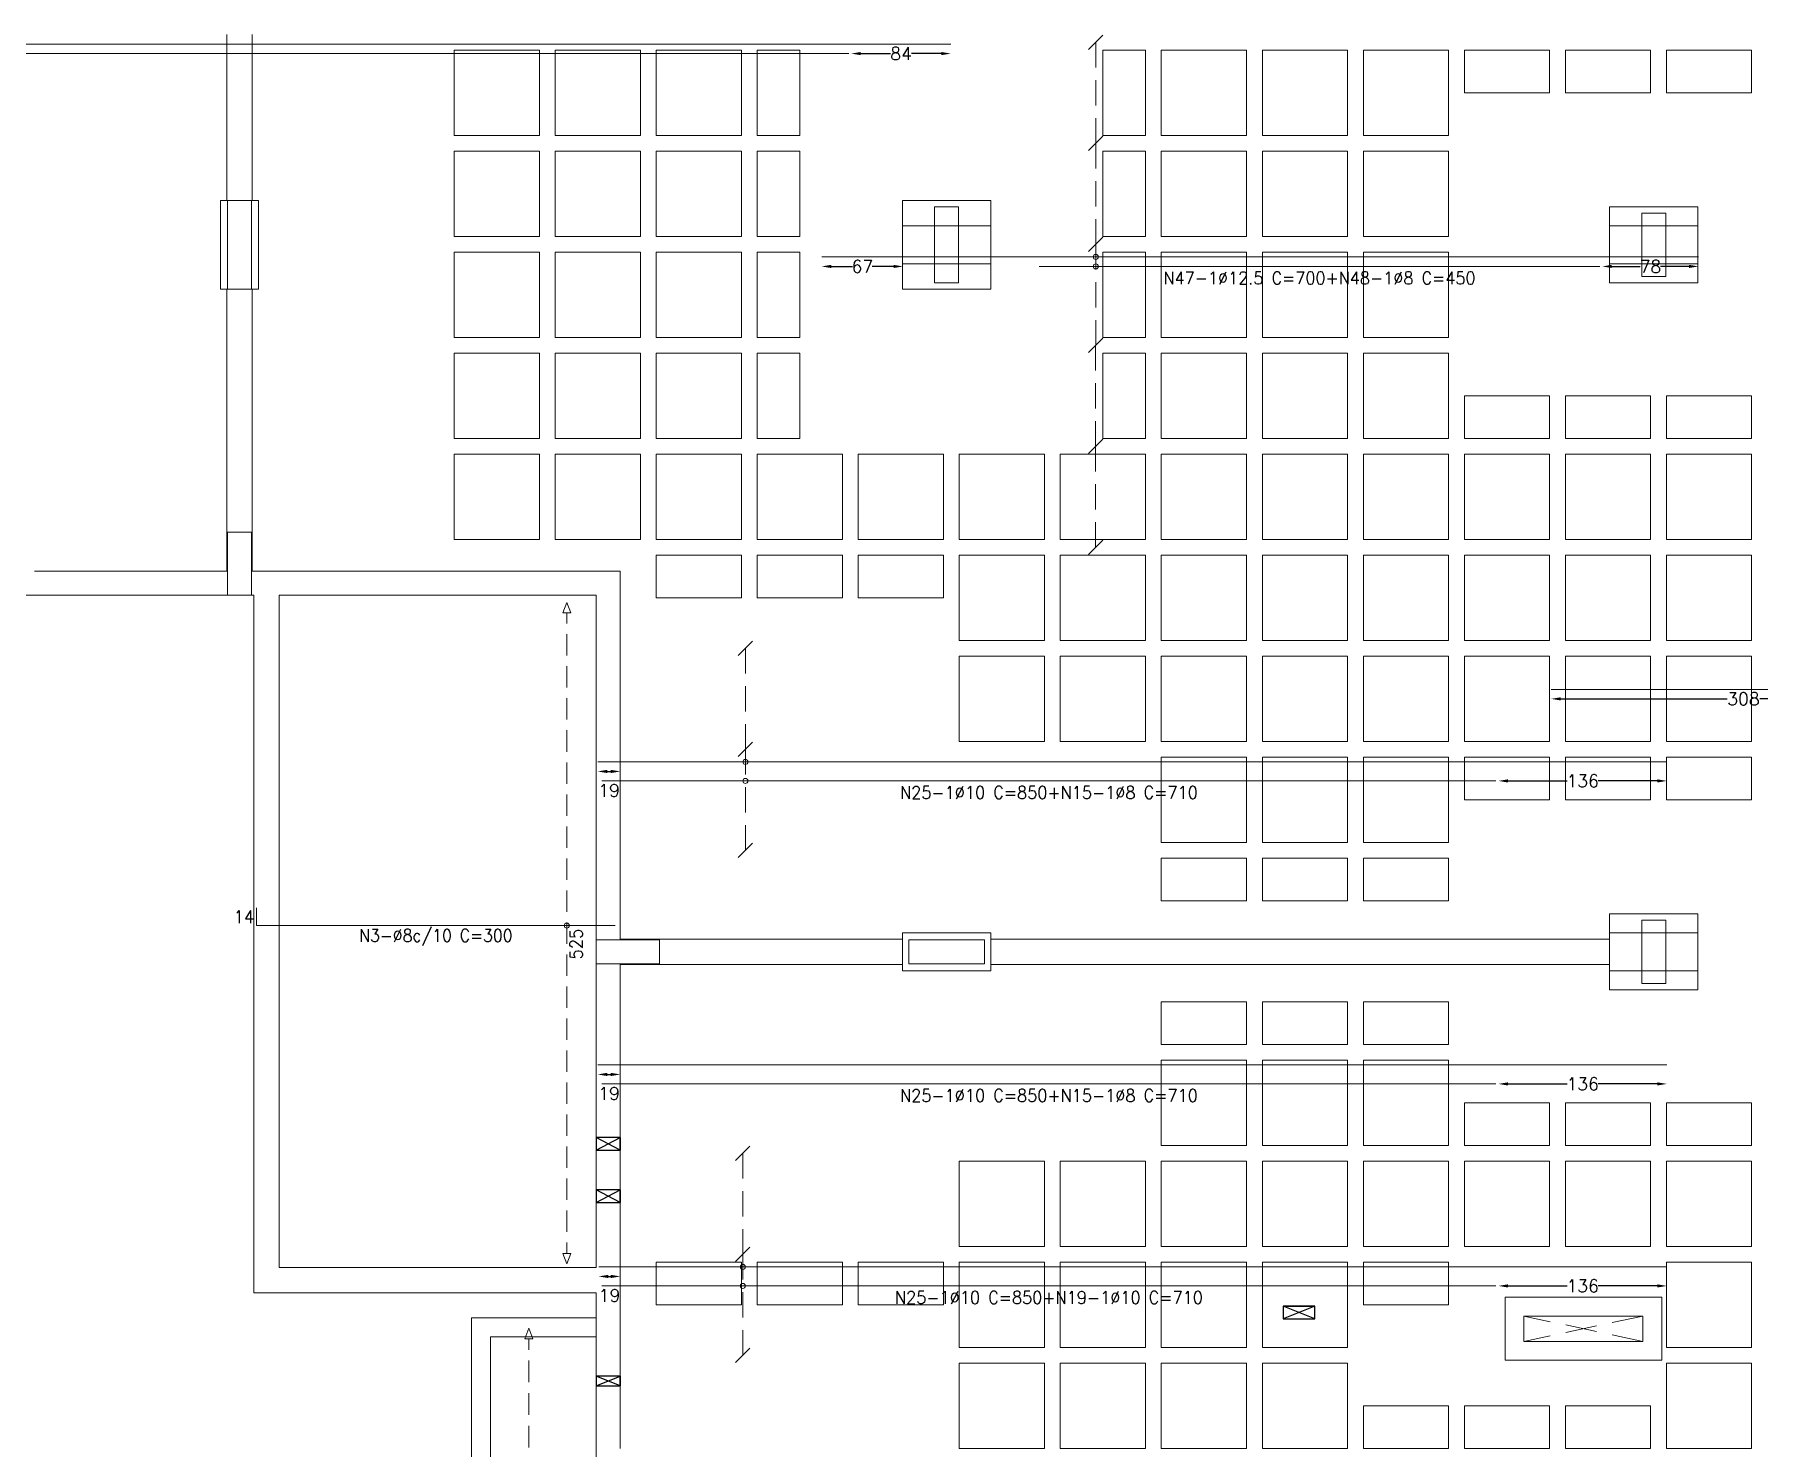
# Model space of a CAD drawing. Header units: millimetres. Extents: x -32 to 332, y -138 to 116.
# Drawn here: x 181.79 to 209.11, y 30.36 to 52.76 of the extents above; entities that cross this region are included whole.
import ezdxf
from ezdxf.enums import TextEntityAlignment as Align

# ---------------------------------------------------------------- set-up
doc = ezdxf.new("R2010")
doc.units = ezdxf.units.MM
doc.linetypes.add('TRAZO_HUECO', pattern=[0.75, 0.5, -0.25])
doc.layers.add('A-COT-01', color=9, linetype='Continuous')
doc.layers.add('FURAÇÃO', color=8, linetype='Continuous')
for name, color, linetype, lineweight in [('ARR_L_I_IG_DIST', 8, 'Continuous', 0), ('ARR_L_I_IG_LINHA', 2, 'Continuous', 0), ('ARR_L_I_IG_MARCA', 2, 'Continuous', 9), ('ARR_L_I_POSICAO', 4, 'Continuous', 9), ('ARR_LONG_INF', 6, 'Continuous', 15), ('ARR_LONG_INF_TXT', 1, 'Continuous', 9), ('consolo', 8, 'Continuous', 0), ('LJ_NERV_RETI', 8, 'Continuous', 9), ('LJ_SIMB_ABER', 8, 'Continuous', 0), ('PILAR_CONCRETO', 8, 'Continuous', 0), ('PILAR_CONCRETO_APOIADO', 8, 'Continuous', 0), ('VIG_FACES', 8, 'Continuous', 0)]:
    doc.layers.add(name, color=color, linetype=linetype, lineweight=lineweight)
doc.styles.add('CYPETXT_0.3_romans', font='romans.shx', dxfattribs={"height": 0.2})
doc.styles.add('CYPETXT_romans', font='romans.shx', dxfattribs={"height": 0.2})
doc.dimstyles.new('cype_arrow', dxfattribs={"dimtxt": 0.18, "dimasz": 0.15, "dimexe": 0.075, "dimexo": 0.075, "dimgap": 0, "dimtad": 0, "dimdec": 4, "dimzin": 0, "dimdsep": 46, "dimtxsty": 'CYPETXT_0.3_romans', "dimcen": 0.09, "dimadec": 0, "dimazin": 0, "dimtfac": 1, "dimtdec": 4, "dimtofl": 0, "dimtmove": 2, "dimatfit": 3, "dimfxl": 1, "dimtolj": 1, "dimtzin": 0, "dimarcsym": 0})

# ---------------------------------------------------------------- blocks, each defined once
blk = doc.blocks.new('Forma 2PvtoTipo')
at = {"layer": 'consolo', "color": 8}
for points in [[(603.103, 51.21), (601.703, 51.21), (601.703, 49.81), (603.103, 49.81)], [(614.303, 51.11), (612.903, 51.11), (612.903, 49.91), (614.303, 49.91)], [(614.303, 39.91), (612.903, 39.91), (612.903, 38.71), (614.303, 38.71)]]:
    blk.add_lwpolyline(points, close=True, dxfattribs=at)
at = {"layer": 'FURAÇÃO', "color": 8}
for points in [[(596.854, 36.168), (597.234, 36.168), (597.234, 36.368), (596.854, 36.368), (596.854, 36.168), (597.234, 36.368), (597.234, 36.168), (596.854, 36.368)], [(596.854, 35.341), (597.234, 35.341), (597.234, 35.541), (596.854, 35.541), (596.854, 35.341), (597.234, 35.541), (597.234, 35.341), (596.854, 35.541)], [(608.234, 33.498), (608.234, 33.698), (607.734, 33.698), (607.734, 33.498), (608.234, 33.498), (607.734, 33.698), (608.234, 33.698), (607.734, 33.498)], [(596.854, 32.437), (597.234, 32.437), (597.234, 32.587), (596.854, 32.587), (596.854, 32.437), (597.234, 32.587), (597.234, 32.437), (596.854, 32.587)]]:
    blk.add_lwpolyline(points, dxfattribs=at)
at = {"layer": 'LJ_NERV_RETI', "color": 8}
for points in [[(595.954, 52.243), (595.954, 53.593), (594.604, 53.593), (594.604, 52.243)], [(597.554, 52.243), (597.554, 53.593), (596.204, 53.593), (596.204, 52.243)], [(599.154, 52.243), (599.154, 53.593), (597.804, 53.593), (597.804, 52.243)], [(600.079, 52.243), (600.079, 53.593), (599.404, 53.593), (599.404, 52.243)], [(605.554, 52.243), (605.554, 53.593), (604.879, 53.593), (604.879, 52.243)], [(607.154, 52.243), (607.154, 53.593), (605.804, 53.593), (605.804, 52.243)], [(608.754, 52.243), (608.754, 53.593), (607.404, 53.593), (607.404, 52.243)], [(610.354, 52.243), (610.354, 53.593), (609.004, 53.593), (609.004, 52.243)], [(611.954, 52.918), (611.954, 53.593), (610.604, 53.593), (610.604, 52.918)], [(613.554, 52.918), (613.554, 53.593), (612.204, 53.593), (612.204, 52.918)], [(615.154, 52.918), (615.154, 53.593), (613.804, 53.593), (613.804, 52.918)], [(595.954, 50.643), (595.954, 51.993), (594.604, 51.993), (594.604, 50.643)], [(597.554, 50.643), (597.554, 51.993), (596.204, 51.993), (596.204, 50.643)], [(599.154, 50.643), (599.154, 51.993), (597.804, 51.993), (597.804, 50.643)], [(600.079, 50.643), (600.079, 51.993), (599.404, 51.993), (599.404, 50.643)], [(605.554, 50.643), (605.554, 51.993), (604.879, 51.993), (604.879, 50.643)], [(607.154, 50.643), (607.154, 51.993), (605.804, 51.993), (605.804, 50.643)], [(608.754, 50.643), (608.754, 51.993), (607.404, 51.993), (607.404, 50.643)], [(610.354, 50.643), (610.354, 51.993), (609.004, 51.993), (609.004, 50.643)], [(595.954, 49.043), (595.954, 50.393), (594.604, 50.393), (594.604, 49.043)], [(597.554, 49.043), (597.554, 50.393), (596.204, 50.393), (596.204, 49.043)], [(599.154, 49.043), (599.154, 50.393), (597.804, 50.393), (597.804, 49.043)], [(600.079, 49.043), (600.079, 50.393), (599.404, 50.393), (599.404, 49.043)], [(605.554, 49.043), (605.554, 50.393), (604.879, 50.393), (604.879, 49.043)], [(607.154, 49.043), (607.154, 50.393), (605.804, 50.393), (605.804, 49.043)], [(608.754, 49.043), (608.754, 50.393), (607.404, 50.393), (607.404, 49.043)], [(610.354, 49.043), (610.354, 50.393), (609.004, 50.393), (609.004, 49.043)], [(595.954, 47.443), (595.954, 48.793), (594.604, 48.793), (594.604, 47.443)], [(597.554, 47.443), (597.554, 48.793), (596.204, 48.793), (596.204, 47.443)], [(599.154, 47.443), (599.154, 48.793), (597.804, 48.793), (597.804, 47.443)], [(600.079, 47.443), (600.079, 48.793), (599.404, 48.793), (599.404, 47.443)], [(605.554, 47.443), (605.554, 48.793), (604.879, 48.793), (604.879, 47.443)], [(607.154, 47.443), (607.154, 48.793), (605.804, 48.793), (605.804, 47.443)], [(608.754, 47.443), (608.754, 48.793), (607.404, 48.793), (607.404, 47.443)], [(610.354, 47.443), (610.354, 48.793), (609.004, 48.793), (609.004, 47.443)], [(611.954, 47.443), (611.954, 48.118), (610.604, 48.118), (610.604, 47.443)], [(613.554, 47.443), (613.554, 48.118), (612.204, 48.118), (612.204, 47.443)], [(615.154, 47.443), (615.154, 48.118), (613.804, 48.118), (613.804, 47.443)], [(595.954, 45.843), (595.954, 47.193), (594.604, 47.193), (594.604, 45.843)], [(597.554, 45.843), (597.554, 47.193), (596.204, 47.193), (596.204, 45.843)], [(599.154, 45.843), (599.154, 47.193), (597.804, 47.193), (597.804, 45.843)], [(600.754, 45.843), (600.754, 47.193), (599.404, 47.193), (599.404, 45.843)], [(602.354, 45.843), (602.354, 47.193), (601.004, 47.193), (601.004, 45.843)], [(603.954, 45.843), (603.954, 47.193), (602.604, 47.193), (602.604, 45.843)], [(605.554, 45.843), (605.554, 47.193), (604.204, 47.193), (604.204, 45.843)], [(607.154, 45.843), (607.154, 47.193), (605.804, 47.193), (605.804, 45.843)], [(608.754, 45.843), (608.754, 47.193), (607.404, 47.193), (607.404, 45.843)], [(610.354, 45.843), (610.354, 47.193), (609.004, 47.193), (609.004, 45.843)], [(611.954, 45.843), (611.954, 47.193), (610.604, 47.193), (610.604, 45.843)], [(613.554, 45.843), (613.554, 47.193), (612.204, 47.193), (612.204, 45.843)], [(615.154, 45.843), (615.154, 47.193), (613.804, 47.193), (613.804, 45.843)], [(599.154, 44.918), (599.154, 45.593), (597.804, 45.593), (597.804, 44.918)], [(600.754, 44.918), (600.754, 45.593), (599.404, 45.593), (599.404, 44.918)], [(602.354, 44.918), (602.354, 45.593), (601.004, 45.593), (601.004, 44.918)], [(603.954, 44.243), (603.954, 45.593), (602.604, 45.593), (602.604, 44.243)], [(605.554, 44.243), (605.554, 45.593), (604.204, 45.593), (604.204, 44.243)], [(607.154, 44.243), (607.154, 45.593), (605.804, 45.593), (605.804, 44.243)], [(608.754, 44.243), (608.754, 45.593), (607.404, 45.593), (607.404, 44.243)], [(610.354, 44.243), (610.354, 45.593), (609.004, 45.593), (609.004, 44.243)], [(611.954, 44.243), (611.954, 45.593), (610.604, 45.593), (610.604, 44.243)], [(613.554, 44.243), (613.554, 45.593), (612.204, 45.593), (612.204, 44.243)], [(615.154, 44.243), (615.154, 45.593), (613.804, 45.593), (613.804, 44.243)], [(603.954, 42.643), (603.954, 43.993), (602.604, 43.993), (602.604, 42.643)], [(605.554, 42.643), (605.554, 43.993), (604.204, 43.993), (604.204, 42.643)], [(607.154, 42.643), (607.154, 43.993), (605.804, 43.993), (605.804, 42.643)], [(608.754, 42.643), (608.754, 43.993), (607.404, 43.993), (607.404, 42.643)], [(610.354, 42.643), (610.354, 43.993), (609.004, 43.993), (609.004, 42.643)], [(611.954, 42.643), (611.954, 43.993), (610.604, 43.993), (610.604, 42.643)], [(613.554, 42.643), (613.554, 43.993), (612.204, 43.993), (612.204, 42.643)], [(615.154, 42.643), (615.154, 43.993), (613.804, 43.993), (613.804, 42.643)], [(607.154, 41.043), (607.154, 42.393), (605.804, 42.393), (605.804, 41.043)], [(608.754, 41.043), (608.754, 42.393), (607.404, 42.393), (607.404, 41.043)], [(610.354, 41.043), (610.354, 42.393), (609.004, 42.393), (609.004, 41.043)], [(611.954, 41.718), (611.954, 42.393), (610.604, 42.393), (610.604, 41.718)], [(613.554, 41.718), (613.554, 42.393), (612.204, 42.393), (612.204, 41.718)], [(615.154, 41.718), (615.154, 42.393), (613.804, 42.393), (613.804, 41.718)], [(607.154, 40.118), (607.154, 40.793), (605.804, 40.793), (605.804, 40.118)], [(608.754, 40.118), (608.754, 40.793), (607.404, 40.793), (607.404, 40.118)], [(610.354, 40.118), (610.354, 40.793), (609.004, 40.793), (609.004, 40.118)], [(607.154, 37.843), (607.154, 38.518), (605.804, 38.518), (605.804, 37.843)], [(608.754, 37.843), (608.754, 38.518), (607.404, 38.518), (607.404, 37.843)], [(610.354, 37.843), (610.354, 38.518), (609.004, 38.518), (609.004, 37.843)], [(607.154, 36.243), (607.154, 37.593), (605.804, 37.593), (605.804, 36.243)], [(608.754, 36.243), (608.754, 37.593), (607.404, 37.593), (607.404, 36.243)], [(610.354, 36.243), (610.354, 37.593), (609.004, 37.593), (609.004, 36.243)], [(611.954, 36.243), (611.954, 36.918), (610.604, 36.918), (610.604, 36.243)], [(613.554, 36.243), (613.554, 36.918), (612.204, 36.918), (612.204, 36.243)], [(615.154, 36.243), (615.154, 36.918), (613.804, 36.918), (613.804, 36.243)], [(603.954, 34.643), (603.954, 35.993), (602.604, 35.993), (602.604, 34.643)], [(605.554, 34.643), (605.554, 35.993), (604.204, 35.993), (604.204, 34.643)], [(607.154, 34.643), (607.154, 35.993), (605.804, 35.993), (605.804, 34.643)], [(608.754, 34.643), (608.754, 35.993), (607.404, 35.993), (607.404, 34.643)], [(610.354, 34.643), (610.354, 35.993), (609.004, 35.993), (609.004, 34.643)], [(611.954, 34.643), (611.954, 35.993), (610.604, 35.993), (610.604, 34.643)], [(613.554, 34.643), (613.554, 35.993), (612.204, 35.993), (612.204, 34.643)], [(615.154, 34.643), (615.154, 35.993), (613.804, 35.993), (613.804, 34.643)], [(599.154, 33.718), (599.154, 34.393), (597.804, 34.393), (597.804, 33.718)], [(600.754, 33.718), (600.754, 34.393), (599.404, 34.393), (599.404, 33.718)], [(602.354, 33.718), (602.354, 34.393), (601.004, 34.393), (601.004, 33.718)], [(603.954, 33.043), (603.954, 34.393), (602.604, 34.393), (602.604, 33.043)], [(605.554, 33.043), (605.554, 34.393), (604.204, 34.393), (604.204, 33.043)], [(607.154, 33.043), (607.154, 34.393), (605.804, 34.393), (605.804, 33.043)], [(608.754, 33.043), (608.754, 34.393), (607.404, 34.393), (607.404, 33.043)], [(610.354, 33.718), (610.354, 34.393), (609.004, 34.393), (609.004, 33.718)], [(615.154, 33.043), (615.154, 34.393), (613.804, 34.393), (613.804, 33.043)], [(603.954, 31.443), (603.954, 32.793), (602.604, 32.793), (602.604, 31.443)], [(605.554, 31.443), (605.554, 32.793), (604.204, 32.793), (604.204, 31.443)], [(607.154, 31.443), (607.154, 32.793), (605.804, 32.793), (605.804, 31.443)], [(608.754, 31.443), (608.754, 32.793), (607.404, 32.793), (607.404, 31.443)], [(615.154, 31.443), (615.154, 32.793), (613.804, 32.793), (613.804, 31.443)], [(610.354, 31.443), (610.354, 32.118), (609.004, 32.118), (609.004, 31.443)], [(611.954, 31.443), (611.954, 32.118), (610.604, 32.118), (610.604, 31.443)], [(613.554, 31.443), (613.554, 32.118), (612.204, 32.118), (612.204, 31.443)]]:
    blk.add_lwpolyline(points, close=True, dxfattribs=at)
at = {"layer": 'LJ_SIMB_ABER', "color": 8, "linetype": 'TRAZO_HUECO'}
for p, q in [((613.433, 33.54), (611.548, 33.14)), ((613.433, 33.14), (611.548, 33.54))]:
    blk.add_line(p, q, dxfattribs=at)
at = {"layer": 'PILAR_CONCRETO', "color": 8}
for points in [[(590.903, 49.81), (591.503, 49.81), (591.503, 51.21), (590.903, 51.21), (590.903, 49.81)], [(591.013, 49.81), (591.393, 49.81), (591.393, 51.21), (591.013, 51.21), (591.013, 49.81)], [(602.213, 49.91), (602.593, 49.91), (602.593, 51.11), (602.213, 51.11), (602.213, 49.91)], [(613.413, 50.01), (613.793, 50.01), (613.793, 51.01), (613.413, 51.01), (613.413, 50.01)], [(601.703, 50.21), (603.103, 50.21), (603.103, 50.81), (601.703, 50.81), (601.703, 50.21)], [(612.903, 50.21), (614.303, 50.21), (614.303, 50.81), (612.903, 50.81), (612.903, 50.21)], [(591.013, 44.96), (591.393, 44.96), (591.393, 45.96), (591.013, 45.96), (591.013, 44.96)], [(613.413, 38.81), (613.793, 38.81), (613.793, 39.81), (613.413, 39.81), (613.413, 38.81)], [(596.854, 39.12), (597.854, 39.12), (597.854, 39.5), (596.854, 39.5), (596.854, 39.12)], [(601.703, 39.01), (603.103, 39.01), (603.103, 39.61), (601.703, 39.61), (601.703, 39.01)], [(601.803, 39.12), (603.003, 39.12), (603.003, 39.5), (601.803, 39.5), (601.803, 39.12)], [(612.903, 39.01), (614.303, 39.01), (614.303, 39.61), (612.903, 39.61), (612.903, 39.01)]]:
    blk.add_lwpolyline(points, close=True, dxfattribs=at)
at = {"layer": 'PILAR_CONCRETO_APOIADO', "color": 8}
for points in [[(602.213, 49.91), (602.593, 49.91), (602.593, 51.11), (602.213, 51.11), (602.213, 49.91)], [(613.413, 50.01), (613.793, 50.01), (613.793, 51.01), (613.413, 51.01), (613.413, 50.01)], [(591.013, 44.96), (591.393, 44.96), (591.393, 45.96), (591.013, 45.96), (591.013, 44.96)], [(613.413, 38.81), (613.793, 38.81), (613.793, 39.81), (613.413, 39.81), (613.413, 38.81)], [(596.854, 39.12), (597.854, 39.12), (597.854, 39.5), (596.854, 39.5), (596.854, 39.12)]]:
    blk.add_lwpolyline(points, close=True, dxfattribs=at)
at = {"layer": 'VIG_FACES', "color": 8}
for p, q in [((591.003, 51.21), (591.003, 53.842)), ((591.403, 51.21), (591.403, 53.842)), ((591.003, 49.81), (591.003, 45.34)), ((591.403, 49.81), (591.403, 45.34)), ((587.955, 45.34), (591.003, 45.34)), ((591.403, 45.34), (594.603, 45.34)), ((594.605, 45.34), (597.234, 45.34)), ((597.234, 45.34), (597.234, 42.644)), ((580.193, 44.96), (591.013, 44.96)), ((591.393, 44.96), (591.43, 44.96)), ((591.43, 33.91), (591.43, 44.96)), ((591.83, 44.96), (596.854, 44.96)), ((591.83, 34.31), (591.83, 44.96)), ((596.854, 44.96), (596.854, 39.5)), ((597.234, 42.642), (597.234, 39.51)), ((597.234, 39.51), (599.403, 39.51)), ((599.405, 39.51), (600.078, 39.51)), ((600.08, 39.51), (601.703, 39.51)), ((603.103, 39.51), (605.803, 39.51)), ((605.805, 39.51), (611.278, 39.51)), ((611.28, 39.51), (612.903, 39.51)), ((596.854, 39.12), (596.854, 34.31)), ((597.234, 39.11), (597.234, 35.994)), ((597.234, 39.11), (599.403, 39.11)), ((599.405, 39.11), (600.078, 39.11)), ((600.08, 39.11), (601.703, 39.11)), ((603.103, 39.11), (605.803, 39.11)), ((605.805, 39.11), (611.278, 39.11)), ((611.28, 39.11), (612.903, 39.11)), ((597.234, 35.992), (597.234, 31.444)), ((591.83, 34.31), (596.854, 34.31)), ((591.43, 33.91), (596.854, 33.91)), ((596.854, 33.91), (596.854, 33.511)), ((611.248, 32.84), (611.248, 33.84)), ((611.248, 33.84), (613.733, 33.84)), ((613.733, 33.84), (613.733, 32.84)), ((594.879, 28.31), (594.879, 33.51)), ((594.879, 33.51), (596.854, 33.51)), ((596.854, 33.509), (596.854, 28.311)), ((611.548, 33.14), (611.548, 33.54)), ((611.548, 33.54), (613.433, 33.54)), ((613.433, 33.54), (613.433, 33.14)), ((595.179, 28.61), (595.179, 33.21)), ((595.179, 33.21), (596.854, 33.21)), ((613.433, 33.14), (611.548, 33.14)), ((613.733, 32.84), (611.248, 32.84))]:
    blk.add_line(p, q, dxfattribs=at)
blk = doc.blocks.new('*D193')
at = {"layer": 'ARR_L_I_POSICAO', "color": 0, "lineweight": -2, "transparency": 16777216}
for p, q in [((205.961, 42.239), (208.599, 42.239)), ((211.752, 42.239), (209.114, 42.239))]:
    blk.add_line(p, q, dxfattribs=at)
at = {"layer": 'ARR_L_I_POSICAO', "color": 0, "transparency": 16777216}
for points in [[(205.961, 42.264), (205.961, 42.214), (205.811, 42.239)], [(211.752, 42.264), (211.752, 42.214), (211.902, 42.239)]]:
    blk.add_solid(points, dxfattribs=at)
at = {"layer": 'DEFPOINTS', "color": 0, "transparency": 16777216}
for p in [(205.811, 42.239), (211.902, 42.239), (211.902, 42.239)]:
    blk.add_point(p, dxfattribs=at)
at = {"layer": 'ARR_L_I_POSICAO', "color": 0, "transparency": 16777216, "insert": (208.857, 42.239), "char_height": 0.2, "attachment_point": 5, "style": 'CYPETXT_0.3_romans'}
blk.add_mtext('\\A1;308', dxfattribs=at)
blk = doc.blocks.new('*D205')
at = {"layer": 'ARR_L_I_POSICAO', "color": 0, "lineweight": -2, "transparency": 16777216}
for p, q in [((194.874, 52.461), (195.346, 52.461)), ((196.151, 52.461), (195.679, 52.461))]:
    blk.add_line(p, q, dxfattribs=at)
at = {"layer": 'ARR_L_I_POSICAO', "color": 0, "transparency": 16777216}
for points in [[(194.874, 52.486), (194.874, 52.436), (194.724, 52.461)], [(196.151, 52.486), (196.151, 52.436), (196.301, 52.461)]]:
    blk.add_solid(points, dxfattribs=at)
at = {"layer": 'DEFPOINTS', "color": 0, "transparency": 16777216}
for p in [(194.724, 52.461), (196.301, 52.461), (196.301, 52.461)]:
    blk.add_point(p, dxfattribs=at)
at = {"layer": 'ARR_L_I_POSICAO', "color": 0, "transparency": 16777216, "insert": (195.513, 52.461), "char_height": 0.2, "attachment_point": 5, "style": 'CYPETXT_0.3_romans'}
blk.add_mtext('\\A1;84', dxfattribs=at)
blk = doc.blocks.new('*D217')
at = {"layer": 'ARR_L_I_POSICAO', "color": 0, "lineweight": -2, "transparency": 16777216}
for p, q in [((194.407, 49.089), (194.744, 49.089)), ((195.395, 49.089), (195.058, 49.089))]:
    blk.add_line(p, q, dxfattribs=at)
at = {"layer": 'ARR_L_I_POSICAO', "color": 0, "transparency": 16777216}
for points in [[(194.407, 49.114), (194.407, 49.064), (194.257, 49.089)], [(195.395, 49.114), (195.395, 49.064), (195.545, 49.089)]]:
    blk.add_solid(points, dxfattribs=at)
at = {"layer": 'DEFPOINTS', "color": 0, "transparency": 16777216}
for p in [(194.257, 49.089), (195.545, 49.089), (195.545, 49.089)]:
    blk.add_point(p, dxfattribs=at)
at = {"layer": 'ARR_L_I_POSICAO', "color": 0, "transparency": 16777216, "insert": (194.901, 49.089), "char_height": 0.2, "attachment_point": 5, "rotation": 0.0002, "style": 'CYPETXT_0.3_romans'}
blk.add_mtext('\\A1;67', dxfattribs=at)
blk = doc.blocks.new('*D218')
at = {"layer": 'ARR_L_I_POSICAO', "color": 0, "lineweight": -2, "transparency": 16777216}
for p, q in [((206.771, 49.089), (207.221, 49.089)), ((207.995, 49.089), (207.545, 49.089))]:
    blk.add_line(p, q, dxfattribs=at)
at = {"layer": 'ARR_L_I_POSICAO', "color": 0, "transparency": 16777216}
for points in [[(206.771, 49.114), (206.771, 49.064), (206.621, 49.089)], [(207.995, 49.114), (207.995, 49.064), (208.145, 49.089)]]:
    blk.add_solid(points, dxfattribs=at)
at = {"layer": 'DEFPOINTS', "color": 0, "transparency": 16777216}
for p in [(206.621, 49.089), (208.145, 49.089), (208.145, 49.089)]:
    blk.add_point(p, dxfattribs=at)
at = {"layer": 'ARR_L_I_POSICAO', "color": 0, "transparency": 16777216, "insert": (207.383, 49.089), "char_height": 0.2, "attachment_point": 5, "style": 'CYPETXT_0.3_romans'}
blk.add_mtext('\\A1;78', dxfattribs=at)
blk = doc.blocks.new('*D37')
at = {"layer": 'ARR_L_I_POSICAO', "color": 0, "lineweight": -2, "transparency": 16777216}
blk.add_line((190.874, 33.089), (190.915, 33.089), dxfattribs=at)
at = {"layer": 'ARR_L_I_POSICAO', "color": 0, "transparency": 16777216}
for points in [[(190.874, 33.114), (190.874, 33.064), (190.724, 33.089)], [(190.915, 33.114), (190.915, 33.064), (191.065, 33.089)]]:
    blk.add_solid(points, dxfattribs=at)
at = {"layer": 'DEFPOINTS', "color": 0, "transparency": 16777216}
for p in [(190.724, 33.089), (191.065, 33.089), (191.065, 33.089)]:
    blk.add_point(p, dxfattribs=at)
at = {"layer": 'ARR_L_I_POSICAO', "color": 0, "transparency": 16777216, "insert": (190.895, 32.789), "char_height": 0.2, "attachment_point": 5, "rotation": 0.0009, "style": 'CYPETXT_0.3_romans'}
blk.add_mtext('\\A1;19', dxfattribs=at)
blk = doc.blocks.new('*D38')
at = {"layer": 'ARR_L_I_POSICAO', "color": 0, "lineweight": -2, "transparency": 16777216}
for p, q in [((205.126, 32.939), (206.067, 32.939)), ((207.494, 32.939), (206.553, 32.939))]:
    blk.add_line(p, q, dxfattribs=at)
at = {"layer": 'ARR_L_I_POSICAO', "color": 0, "transparency": 16777216}
for points in [[(205.126, 32.964), (205.126, 32.914), (204.976, 32.939)], [(207.494, 32.964), (207.494, 32.914), (207.644, 32.939)]]:
    blk.add_solid(points, dxfattribs=at)
at = {"layer": 'DEFPOINTS', "color": 0, "transparency": 16777216}
for p in [(204.976, 32.939), (207.644, 32.939), (207.644, 32.939)]:
    blk.add_point(p, dxfattribs=at)
at = {"layer": 'ARR_L_I_POSICAO', "color": 0, "transparency": 16777216, "insert": (206.31, 32.939), "char_height": 0.2, "attachment_point": 5, "style": 'CYPETXT_0.3_romans'}
blk.add_mtext('\\A1;136', dxfattribs=at)
blk = doc.blocks.new('*D39')
at = {"layer": 'ARR_L_I_POSICAO', "color": 0, "lineweight": -2, "transparency": 16777216}
blk.add_line((190.859, 36.289), (190.915, 36.289), dxfattribs=at)
at = {"layer": 'ARR_L_I_POSICAO', "color": 0, "transparency": 16777216}
for points in [[(190.859, 36.314), (190.859, 36.264), (190.709, 36.289)], [(190.915, 36.314), (190.915, 36.264), (191.065, 36.289)]]:
    blk.add_solid(points, dxfattribs=at)
at = {"layer": 'DEFPOINTS', "color": 0, "transparency": 16777216}
for p in [(190.709, 36.289), (191.065, 36.289), (191.065, 36.289)]:
    blk.add_point(p, dxfattribs=at)
at = {"layer": 'ARR_L_I_POSICAO', "color": 0, "transparency": 16777216, "insert": (190.887, 35.989), "char_height": 0.2, "attachment_point": 5, "rotation": 359.9989, "style": 'CYPETXT_0.3_romans'}
blk.add_mtext('\\A1;19', dxfattribs=at)
blk = doc.blocks.new('*D40')
at = {"layer": 'ARR_L_I_POSICAO', "color": 0, "lineweight": -2, "transparency": 16777216}
for p, q in [((205.126, 36.139), (206.067, 36.139)), ((207.494, 36.139), (206.553, 36.139))]:
    blk.add_line(p, q, dxfattribs=at)
at = {"layer": 'ARR_L_I_POSICAO', "color": 0, "transparency": 16777216}
for points in [[(205.126, 36.164), (205.126, 36.114), (204.976, 36.139)], [(207.494, 36.164), (207.494, 36.114), (207.644, 36.139)]]:
    blk.add_solid(points, dxfattribs=at)
at = {"layer": 'DEFPOINTS', "color": 0, "transparency": 16777216}
for p in [(204.976, 36.139), (207.644, 36.139), (207.644, 36.139)]:
    blk.add_point(p, dxfattribs=at)
at = {"layer": 'ARR_L_I_POSICAO', "color": 0, "transparency": 16777216, "insert": (206.31, 36.139), "char_height": 0.2, "attachment_point": 5, "style": 'CYPETXT_0.3_romans'}
blk.add_mtext('\\A1;136', dxfattribs=at)
blk = doc.blocks.new('*D41')
at = {"layer": 'ARR_L_I_POSICAO', "color": 0, "lineweight": -2, "transparency": 16777216}
blk.add_line((190.859, 41.089), (190.915, 41.089), dxfattribs=at)
at = {"layer": 'ARR_L_I_POSICAO', "color": 0, "transparency": 16777216}
for points in [[(190.859, 41.114), (190.859, 41.064), (190.709, 41.089)], [(190.915, 41.114), (190.915, 41.064), (191.065, 41.089)]]:
    blk.add_solid(points, dxfattribs=at)
at = {"layer": 'DEFPOINTS', "color": 0, "transparency": 16777216}
for p in [(190.709, 41.089), (191.065, 41.089), (191.065, 41.089)]:
    blk.add_point(p, dxfattribs=at)
at = {"layer": 'ARR_L_I_POSICAO', "color": 0, "transparency": 16777216, "insert": (190.887, 40.789), "char_height": 0.2, "attachment_point": 5, "rotation": 0.0008, "style": 'CYPETXT_0.3_romans'}
blk.add_mtext('\\A1;19', dxfattribs=at)
blk = doc.blocks.new('*D42')
at = {"layer": 'ARR_L_I_POSICAO', "color": 0, "lineweight": -2, "transparency": 16777216}
for p, q in [((205.126, 40.939), (206.067, 40.939)), ((207.494, 40.939), (206.553, 40.939))]:
    blk.add_line(p, q, dxfattribs=at)
at = {"layer": 'ARR_L_I_POSICAO', "color": 0, "transparency": 16777216}
for points in [[(205.126, 40.964), (205.126, 40.914), (204.976, 40.939)], [(207.494, 40.964), (207.494, 40.914), (207.644, 40.939)]]:
    blk.add_solid(points, dxfattribs=at)
at = {"layer": 'DEFPOINTS', "color": 0, "transparency": 16777216}
for p in [(204.976, 40.939), (207.644, 40.939), (207.644, 40.939)]:
    blk.add_point(p, dxfattribs=at)
at = {"layer": 'ARR_L_I_POSICAO', "color": 0, "transparency": 16777216, "insert": (206.31, 40.939), "char_height": 0.2, "attachment_point": 5, "style": 'CYPETXT_0.3_romans'}
blk.add_mtext('\\A1;136', dxfattribs=at)

msp = doc.modelspace()

# ---------------------------------------------------------------- linework, layer by layer
at = {"layer": 'ARR_L_I_IG_LINHA'}
for p, q in [((198.59786, 52.23912), (198.59805, 52.63912)), ((198.59758, 51.63912), (198.59777, 52.03912)), ((198.59711, 50.63912), (198.59749, 51.43912)), ((198.59683, 50.03912), (198.59702, 50.43912)), ((198.59637, 49.03912), (198.59674, 49.83912)), ((198.59608, 48.43912), (198.59627, 48.83912)), ((198.59562, 47.43912), (198.59599, 48.23912)), ((198.59533, 46.83912), (198.59552, 47.23912)), ((198.59487, 45.83912), (198.59524, 46.63912)), ((198.59458, 45.23912), (198.59477, 45.63912)), ((198.5943, 44.63912), (198.59449, 45.03912)), ((193.04665, 42.63912), (193.04665, 43.03912)), ((193.04665, 42.03912), (193.04665, 42.43912)), ((193.04665, 41.03912), (193.04665, 41.83912)), ((193.04665, 40.43912), (193.04665, 40.83912)), ((193.04665, 39.83912), (193.04665, 40.23912)), ((193.00615, 34.63912), (193.00615, 35.03912)), ((193.00615, 34.03912), (193.00615, 34.43912)), ((193.00615, 33.03912), (193.00615, 33.83912)), ((193.00615, 32.43912), (193.00615, 32.83912)), ((193.00615, 31.83912), (193.00615, 32.23912))]:
    msp.add_line(p, q, dxfattribs=at)
for points in [[(190.21759, 43.60031), (190.15509, 43.60031), (190.21759, 43.76781), (190.28009, 43.60031), (190.21759, 43.60031)], [(190.21759, 33.45531), (190.28009, 33.45531), (190.21759, 33.28781), (190.15509, 33.45531), (190.21759, 33.45531)], [(189.6183, 32.10031), (189.5558, 32.10031), (189.6183, 32.26781), (189.6808, 32.10031), (189.6183, 32.10031)]]:
    msp.add_lwpolyline(points, close=True, dxfattribs=at)
for points in [[(190.21759, 43.43123), (190.21759, 43.60031)], [(190.21759, 42.92398), (190.21759, 43.26214)], [(190.21759, 42.41673), (190.21759, 42.75489)], [(190.21759, 41.90948), (190.21759, 42.24764)], [(190.21759, 41.40223), (190.21759, 41.74039)], [(190.21759, 40.89498), (190.21759, 41.23314)], [(190.21759, 40.38773), (190.21759, 40.72589)], [(190.21759, 39.88048), (190.21759, 40.21864)], [(190.21759, 39.37323), (190.21759, 39.71139)], [(190.21759, 38.86598), (190.21759, 39.20414)], [(190.21759, 38.35873), (190.21759, 38.69689)], [(190.21759, 37.85148), (190.21759, 38.18964)], [(190.21759, 37.34423), (190.21759, 37.68239)], [(190.21759, 36.83698), (190.21759, 37.17514)], [(190.21759, 36.32973), (190.21759, 36.66789)], [(190.21759, 35.82248), (190.21759, 36.16064)], [(190.21759, 35.31523), (190.21759, 35.65339)], [(190.21759, 34.80798), (190.21759, 35.14614)], [(190.21759, 34.30073), (190.21759, 34.63889)], [(190.21759, 33.79348), (190.21759, 34.13164)], [(190.21759, 33.45531), (190.21759, 33.62439)], [(189.6183, 31.92827), (189.6183, 32.10031)], [(189.6183, 31.41216), (189.6183, 31.75623)], [(189.6183, 30.89605), (189.6183, 31.24012)], [(189.6183, 30.37994), (189.6183, 30.72401)]]:
    msp.add_lwpolyline(points, dxfattribs=at)
for centre in [(198.59646, 49.23911), (198.59639, 49.08911), (193.04665, 41.23911), (193.04665, 40.93911), (190.21759, 38.64781), (193.00615, 33.23911), (193.00615, 32.93911)]:
    msp.add_circle(centre, 0.04, dxfattribs=at)
at = {"layer": 'ARR_L_I_IG_MARCA'}
for p, q in [((198.71124, 52.75221), (198.48486, 52.52604)), ((198.71049, 51.1522), (198.48411, 50.92603)), ((198.70974, 49.55219), (198.48336, 49.32603)), ((198.70899, 47.9522), (198.48261, 47.72603)), ((198.70824, 46.3522), (198.48186, 46.12603)), ((198.70749, 44.75221), (198.48111, 44.52604)), ((193.15979, 43.15225), (192.93351, 42.92598)), ((193.15979, 41.55225), (192.93351, 41.32597)), ((193.15979, 39.95226), (192.93351, 39.72598)), ((193.11929, 35.15225), (192.89301, 34.92598)), ((193.11929, 33.55225), (192.89301, 33.32597)), ((193.11929, 31.95226), (192.89301, 31.72598))]:
    msp.add_line(p, q, dxfattribs=at)
at = {"layer": 'ARR_LONG_INF'}
for points in [[(172.44109, 52.61059), (196.30109, 52.61059)], [(175.30409, 52.46059), (194.68409, 52.46059)], [(194.25709, 49.23911), (208.14509, 49.23911)], [(197.70134, 49.08911), (206.58134, 49.08911)], [(205.81109, 42.38912), (229.67109, 42.38912)], [(190.70909, 41.23911), (207.64409, 41.23911)], [(190.77565, 40.93911), (204.93565, 40.93911)], [(185.30509, 38.92781), (185.30509, 38.64781), (190.98509, 38.64781)], [(190.70909, 36.43912), (207.64409, 36.43912)], [(190.77565, 36.13912), (204.93565, 36.13912)], [(190.72409, 33.23911), (207.64409, 33.23911)], [(190.77565, 32.93911), (204.93565, 32.93911)]]:
    msp.add_lwpolyline(points, dxfattribs=at)

# ---------------------------------------------------------------- block references
at = {"layer": 'A-COT-01', "color": 1}
msp.add_blockref('Forma 2PvtoTipo', (-406.16805, -1.07881), dxfattribs=at)

# ---------------------------------------------------------------- texts
at = {"layer": 'ARR_L_I_IG_DIST', "style": 'CYPETXT_romans', "width": 0.895263}
msp.add_text('525', height=0.2, rotation=90, dxfattribs=at).set_placement((190.46759, 38.11181), (190.46759, 38.59781), align=Align.FIT)
at = {"layer": 'ARR_LONG_INF_TXT', "style": 'CYPETXT_romans'}
for s, width, p, p2 in [('N47-1%%c12.5 C=700+N48-1%%c8 C=450', 0.833258, (199.66934, 48.80578), (204.61334, 48.80578)), ('N25-1%%c10 C=850+N15-1%%c8 C=710', 0.835042, (195.49765, 40.65578), (200.21365, 40.65578)), ('14', 0.895263, (184.94109, 38.68781), (185.26509, 38.68781)), ('N3-%%c8c/10 C=300', 0.817788, (186.93009, 38.39114), (189.36009, 38.39114)), ('N25-1%%c10 C=850+N15-1%%c8 C=710', 0.835042, (195.49765, 35.85579), (200.21365, 35.85579)), ('N25-1%%c10 C=850+N19-1%%c10 C=710', 0.835546, (195.41665, 32.65578), (200.29465, 32.65578))]:
    msp.add_text(s, height=0.2, dxfattribs=dict(at, width=width)).set_placement(p, p2, align=Align.FIT)

# ---------------------------------------------------------------- dimensions: what is measured, and where the dimension line sits
at = {"layer": 'ARR_L_I_POSICAO'}
for p1, p2, text, picture, middle in [((194.72409, 52.46059), (196.30109, 52.46059), '84', '*D205', (195.51259, 52.46059)), ((194.25709, 49.08911), (195.54509, 49.08911), '67', '*D217', (194.90109, 49.08911)), ((206.62134, 49.08911), (208.14509, 49.08911), '78', '*D218', (207.38321, 49.08911)), ((205.81109, 42.23912), (211.90209, 42.23912), '308', '*D193', (208.85659, 42.23912)), ((190.70909, 41.08911), (191.06509, 41.08911), '19', '*D41', (190.88709, 40.78911)), ((204.97565, 40.93911), (207.64409, 40.93911), '136', '*D42', (206.30987, 40.93911)), ((190.70909, 36.28912), (191.06509, 36.28911), '19', '*D39', (190.88708, 35.98912)), ((204.97565, 36.13912), (207.64409, 36.13912), '136', '*D40', (206.30987, 36.13912)), ((190.72409, 33.08911), (191.06509, 33.08911), '19', '*D37', (190.89459, 32.78911)), ((204.97565, 32.93911), (207.64409, 32.93911), '136', '*D38', (206.30987, 32.93911))]:
    dim = msp.add_aligned_dim(p1=p1, p2=p2, distance=0, text=text, dimstyle='cype_arrow', override={"dimexe": 0, "dimexo": 0}, dxfattribs=at)
    dim.commit()
    dim.dimension.update_dxf_attribs({"geometry": picture, "text_midpoint": middle})

doc.saveas('drawing.dxf')
